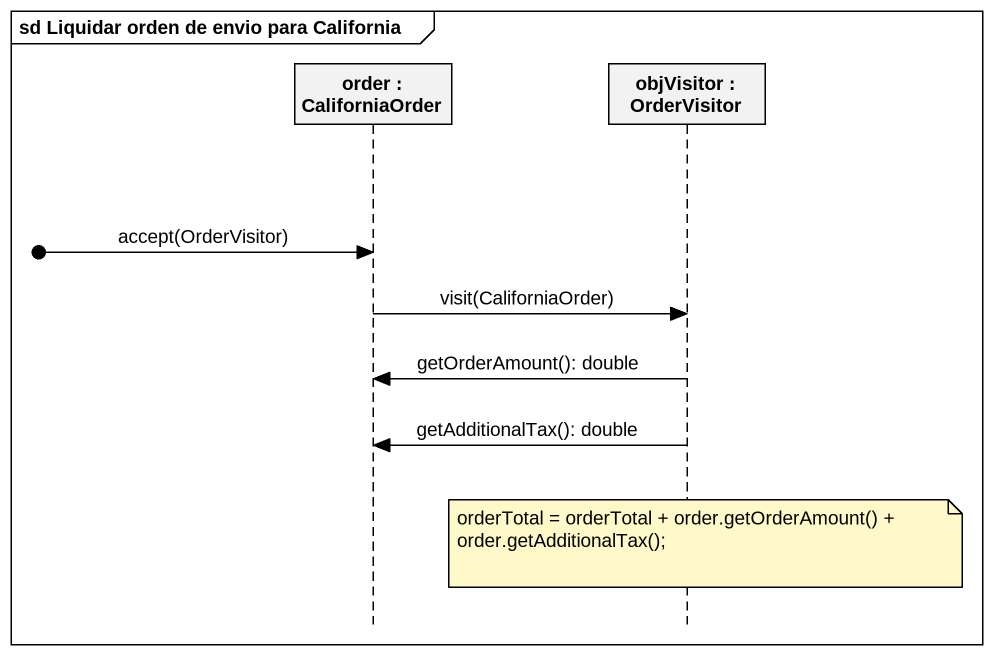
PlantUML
@startuml
mainframe sd Liquidar orden de envio para California
hide footbox
participant "order : CaliforniaOrder" as order
participant "objVisitor : OrderVisitor" as objVisitor

[o-> order : accept(OrderVisitor)
order -> objVisitor : visit(CaliforniaOrder)
objVisitor -> order : getOrderAmount(): double
objVisitor -> order : getAdditionalTax(): double
note over objVisitor : orderTotal = orderTotal + order.getOrderAmount() + order.getAdditionalTax();
@enduml
